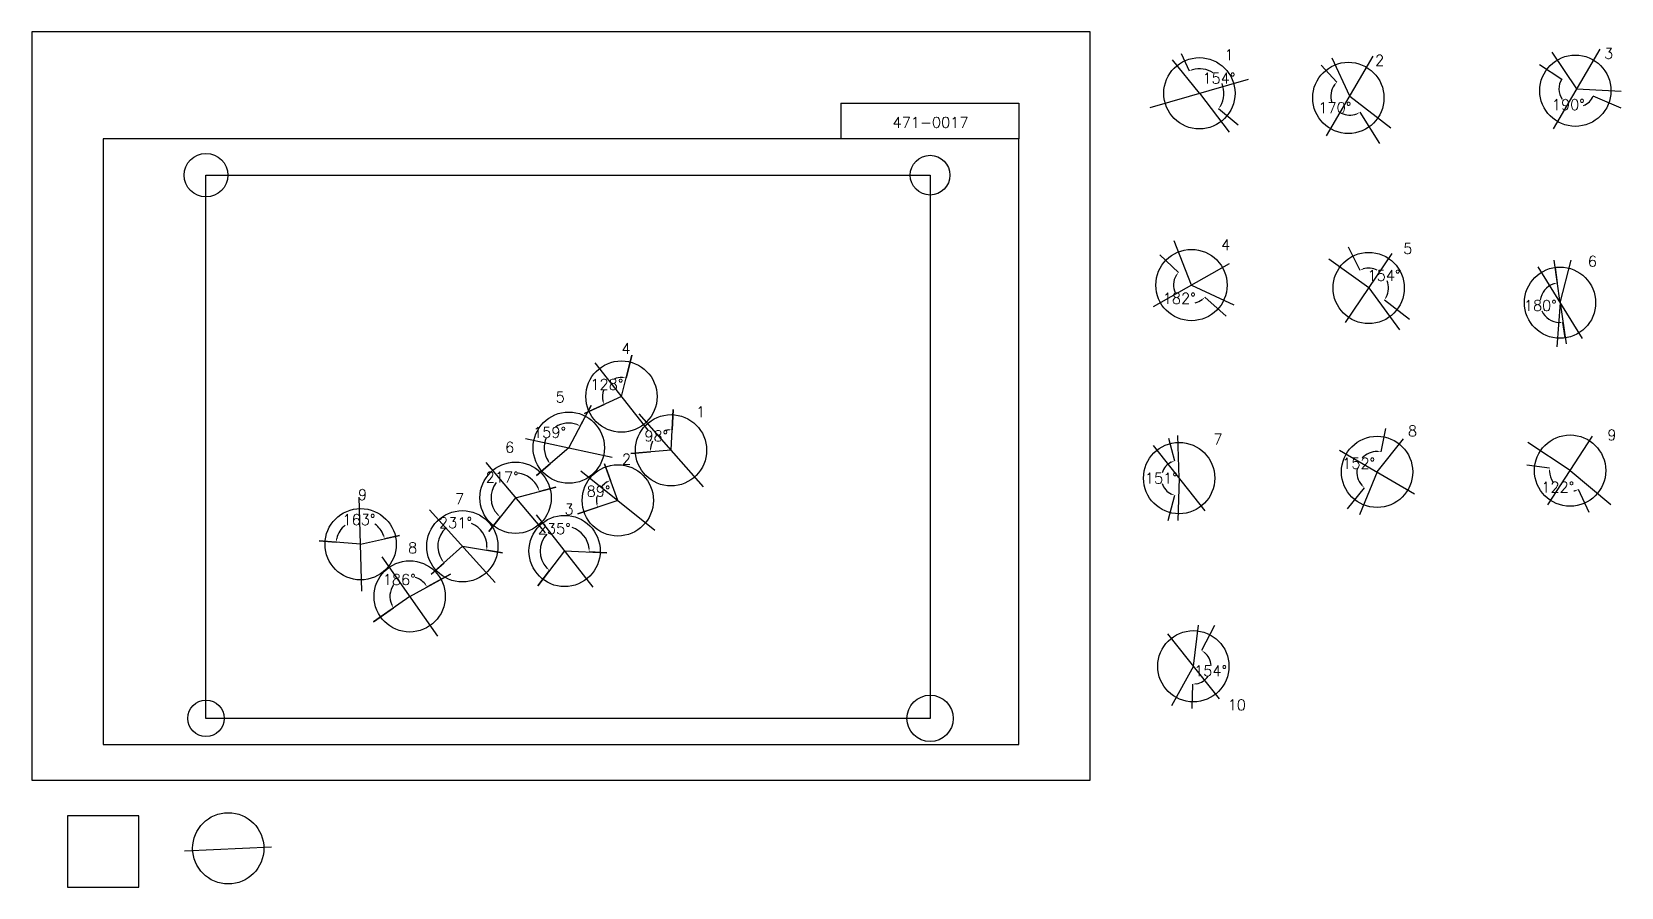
# Model space of a CAD drawing. Extents: x 0 to 2230150, y -150000 to 1050000.
import ezdxf

# ---------------------------------------------------------------- set-up
doc = ezdxf.new("R2010")
doc.units = 0
doc.header["$MEASUREMENT"] = 0
doc.layers.get('0').update_dxf_attribs({"linetype": 'CONTINUOUS'})
doc.layers.get('Defpoints').update_dxf_attribs({"linetype": 'CONTINUOUS'})
for name, color, linetype in [('_0-0_', 7, 'CONTINUOUS'), ('_0-1_V-nasSTD', 7, 'CONTINUOUS'), ('_0-2_番号', 7, 'CONTINUOUS'), ('ADD_LINE', 7, 'CONTINUOUS'), ('文字', 7, 'CONTINUOUS'), ('画像', 7, 'CONTINUOUS')]:
    doc.layers.add(name, color=color, linetype=linetype)
doc.layers.add('位置合わせ用', color=7, linetype='CONTINUOUS', plot=False)
doc.styles.get("Standard").update_dxf_attribs({"font": 'txt', "height": 15000, "bigfont": 'bigfont.shx'})
doc.dimstyles.get("Standard").update_dxf_attribs({"dimtxt": 0.18, "dimasz": 0.18, "dimexe": 0.18, "dimexo": 0.0625, "dimgap": 0.09, "dimtad": 0, "dimtih": 1, "dimtoh": 1, "dimdec": 4, "dimzin": 0, "dimdsep": 46, "dimtxsty": 'Standard', "dimcen": 0.09, "dimadec": 0, "dimazin": 0, "dimtfac": 1, "dimtdec": 4, "dimtofl": 0, "dimtmove": 0, "dimatfit": 3, "dimfxl": 1, "dimtolj": 1, "dimtzin": 0, "dimarcsym": 0})
picture_1 = doc.add_image_def('image1.jpg', size_in_pixel=(800, 600))

# ---------------------------------------------------------------- blocks, each defined once
blk = doc.blocks.new('-000-CCURVE_ORG002')
at = {"layer": '_0-0_', "color": 5, "linetype": 'Continuous'}
for p, q in [((30, -10), (10, -10)), ((10, -10), (10, -30)), ((30, -30), (30, -10)), ((10, -30), (30, -30))]:
    blk.add_line(p, q, dxfattribs=at)
blk = doc.blocks.new('-008-$$ATRU$$11$$背景色$$色$$0_0_0')
at = {"layer": '_0-2_番号'}
blk.add_blockref('-000-CCURVE_ORG002', (0, 0), dxfattribs=at)
blk = doc.blocks.new('*D27')
at = {"layer": 'ADD_LINE', "color": 0, "linetype": 'Continuous', "lineweight": -2}
for p, q in [((1612482, 1019756), (1623866, 995044)), ((1692790, 918934), (1664951, 941812))]:
    blk.add_line(p, q, dxfattribs=at)
for start, end in [(55.935441, 106.423298), (328.898292, 23.176446)]:
    blk.add_arc((1638300, 963714), 34496, start, end, dxfattribs=at)
at = {"layer": 'ADD_LINE', "color": 0}
for points in [[(1628254, 997582), (1628840, 996022), (1623866, 995045)], [(1667157, 946376), (1668518, 945414), (1664951, 941812)]]:
    blk.add_solid(points, dxfattribs=at)
at = {"layer": 'Defpoints', "color": 0}
for p in [(1612482, 1019756), (1638300, 963714), (1672046, 970868), (1692790, 918934)]:
    blk.add_point(p, dxfattribs=at)
at = {"layer": 'ADD_LINE', "color": 0, "linetype": 'Continuous', "insert": (1665608, 984790), "char_height": 15000, "attachment_point": 5}
blk.add_mtext('\\A1;154%%d', dxfattribs=at)
blk = doc.blocks.new('*D28')
at = {"color": 0, "linetype": 'Continuous', "lineweight": -2}
for p, q in [((1809179, 1003391), (1831324, 979396)), ((1891517, 893504), (1863720, 937271))]:
    blk.add_line(p, q, dxfattribs=at)
for start, end in [(143.458517, 199.177328), (242.968088, 291.666013)]:
    blk.add_arc((1849418, 959791), 26678, start, end, dxfattribs=at)
at = {"color": 0}
for points in [[(1828604, 975119), (1827364, 976233), (1831324, 979396)], [(1859646, 934256), (1858888, 935740), (1863721, 937271)]]:
    blk.add_solid(points, dxfattribs=at)
at = {"layer": 'Defpoints', "color": 0}
for p in [(1809179, 1003391), (1849418, 959791), (1823088, 955491), (1891518, 893504)]:
    blk.add_point(p, dxfattribs=at)
at = {"color": 0, "linetype": 'Continuous', "insert": (1828270, 943528), "char_height": 15000, "attachment_point": 5}
blk.add_mtext('\\A1;170%%d', dxfattribs=at)
blk = doc.blocks.new('*D31')
at = {"layer": 'ADD_LINE', "color": 0, "linetype": 'Continuous', "lineweight": -2}
for p, q in [((2115662, 1004203), (2146913, 983688)), ((2230150, 942907), (2190978, 959896))]:
    blk.add_line(p, q, dxfattribs=at)
for start, end in [(146.716384, 215.556167), (291.744567, 336.55299)]:
    blk.add_arc((2167922, 969896), 25131, start, end, dxfattribs=at)
at = {"layer": 'ADD_LINE', "color": 0}
for points in [[(2146913, 983688), (2146913, 983688), (2146913, 983688)], [(2190978, 959896), (2190978, 959896), (2190978, 959896)]]:
    blk.add_solid(points, dxfattribs=at)
at = {"layer": 'Defpoints', "color": 0}
for p in [(2115662, 1004204), (2167922, 969896), (2146156, 957332), (2230150, 942907)]:
    blk.add_point(p, dxfattribs=at)
at = {"layer": 'ADD_LINE', "color": 0, "linetype": 'Continuous', "insert": (2155982, 947782), "char_height": 15000, "attachment_point": 5}
blk.add_mtext('\\A1;190%%d', dxfattribs=at)
blk = doc.blocks.new('*D492')
at = {"color": 0, "linetype": 'Continuous', "lineweight": -2}
for p, q in [((1582560, 737261), (1608834, 712185)), ((1675657, 651191), (1646046, 677753))]:
    blk.add_line(p, q, dxfattribs=at)
for start, end in [(147.654398, 205.986177), (282.024317, 306.788949)]:
    blk.add_arc((1627174, 694681), 25352, start, end, dxfattribs=at)
at = {"color": 0}
for points in [[(1606412, 707733), (1605099, 708759), (1608834, 712185)], [(1642919, 673763), (1641794, 674993), (1646046, 677753)]]:
    blk.add_solid(points, dxfattribs=at)
at = {"layer": 'Defpoints', "color": 0}
for p in [(1582560, 737262), (1627174, 694681), (1602920, 687300), (1675658, 651190)]:
    blk.add_point(p, dxfattribs=at)
at = {"color": 0, "linetype": 'Continuous', "insert": (1609955, 676073), "char_height": 15000, "attachment_point": 5}
blk.add_mtext('\\A1;182%%d', dxfattribs=at)
blk = doc.blocks.new('*D493')
at = {"color": 0, "linetype": 'Continuous', "lineweight": -2}
for p, q in [((1847215, 748386), (1863522, 715452)), ((1933285, 646506), (1897834, 673710))]:
    blk.add_line(p, q, dxfattribs=at)
for start, end in [(64.877904, 105.999917), (332.840982, 21.383423)]:
    blk.add_arc((1875830, 690596), 27737, start, end, dxfattribs=at)
at = {"color": 0}
for points in [[(1867883, 718035), (1868485, 716481), (1863522, 715453)], [(1899804, 678380), (1901213, 677489), (1897835, 673710)]]:
    blk.add_solid(points, dxfattribs=at)
at = {"layer": 'Defpoints', "color": 0}
for p in [(1847214, 748386), (1887525, 715747), (1875830, 690596), (1933286, 646506)]:
    blk.add_point(p, dxfattribs=at)
at = {"color": 0, "linetype": 'Continuous', "insert": (1897257, 708209), "char_height": 15000, "attachment_point": 5}
blk.add_mtext('\\A1;154%%d', dxfattribs=at)
blk = doc.blocks.new('*D494')
at = {"color": 0, "linetype": 'Continuous', "lineweight": -2}
for p, q in [((2097719, 442479), (2129651, 438247)), ((2185031, 375777), (2170441, 407971))]:
    blk.add_line(p, q, dxfattribs=at)
for start, end in [(182.32444, 213.011449), (280.28229, 284.506363)]:
    blk.add_arc((2158450, 434431), 29051, start, end, dxfattribs=at)
at = {"color": 0}
for points in [[(2130255, 433215), (2128590, 433290), (2129651, 438247)], [(2166004, 405520), (2165449, 407092), (2170441, 407970)]]:
    blk.add_solid(points, dxfattribs=at)
at = {"layer": 'Defpoints', "color": 0}
for p in [(2097719, 442479), (2158450, 434431), (2134111, 418569), (2185032, 375776)]:
    blk.add_point(p, dxfattribs=at)
at = {"color": 0, "linetype": 'Continuous', "insert": (2141135, 411104), "char_height": 15000, "attachment_point": 5}
blk.add_mtext('\\A1;122%%d', dxfattribs=at)
blk = doc.blocks.new('*D495')
at = {"color": 0, "linetype": 'Continuous', "lineweight": -2}
for p, q in [((1899485, 493442), (1893065, 460614)), ((1845899, 380648), (1869761, 410403))]:
    blk.add_line(p, q, dxfattribs=at)
for start, end in [(88.997379, 136.834749), (170.916699, 221.208715)]:
    blk.add_arc((1887594, 432640), 28505, start, end, dxfattribs=at)
at = {"color": 0}
for points in [[(1888005, 460311), (1888181, 461969), (1893065, 460615)], [(1865573, 413259), (1866726, 414463), (1869761, 410403)]]:
    blk.add_solid(points, dxfattribs=at)
at = {"layer": 'Defpoints', "color": 0}
for p in [(1899486, 493442), (1869381, 454567), (1887594, 432640), (1845899, 380648)]:
    blk.add_point(p, dxfattribs=at)
at = {"color": 0, "linetype": 'Continuous', "insert": (1861739, 444640), "char_height": 15000, "attachment_point": 5}
blk.add_mtext('\\A1;152%%d', dxfattribs=at)
blk = doc.blocks.new('*D496')
at = {"color": 0, "linetype": 'Continuous', "lineweight": -2}
for p, q in [((1594921, 479957), (1603443, 448007)), ((1594453, 364310), (1603625, 399771))]:
    blk.add_line(p, q, dxfattribs=at)
for start, end in [(116.442259, 162.722612), (197.730428, 243.989803)]:
    blk.add_arc((1609870, 423913), 24936, start, end, dxfattribs=at)
at = {"color": 0}
for points in [[(1599060, 445461), (1598471, 447020), (1603443, 448007)], [(1598646, 400720), (1599223, 402284), (1603625, 399771)]]:
    blk.add_solid(points, dxfattribs=at)
at = {"layer": 'Defpoints', "color": 0}
for p in [(1594921, 479958), (1587247, 434403), (1609870, 423913), (1594453, 364310)]:
    blk.add_point(p, dxfattribs=at)
at = {"color": 0, "linetype": 'Continuous', "insert": (1584933, 423819), "char_height": 15000, "attachment_point": 5}
blk.add_mtext('\\A1;151%%d', dxfattribs=at)
blk = doc.blocks.new('*D497')
at = {"color": 0, "linetype": 'Continuous', "lineweight": -2}
for p, q in [((2137280, 719501), (2140368, 697666)), ((2151611, 620534), (2148379, 642348))]:
    blk.add_line(p, q, dxfattribs=at)
for start, end in [(108.314688, 172.816777), (204.310121, 268.164898)]:
    blk.add_arc((2144282, 669994), 27948, start, end, dxfattribs=at)
at = {"color": 0}
for points in [[(2135690, 695715), (2135310, 697337), (2140368, 697666)], [(2143435, 641228), (2143339, 642892), (2148379, 642348)]]:
    blk.add_solid(points, dxfattribs=at)
at = {"layer": 'Defpoints', "color": 0}
for p in [(2137280, 719501), (2144282, 669994), (2122350, 652671), (2151611, 620534)]:
    blk.add_point(p, dxfattribs=at)
at = {"color": 0, "linetype": 'Continuous', "insert": (2116623, 665988), "char_height": 15000, "attachment_point": 5}
blk.add_mtext('\\A1;180%%d', dxfattribs=at)
blk = doc.blocks.new('*D662')
at = {"color": 0, "linetype": 'Continuous', "lineweight": -2}
for p, q in [((1659684, 217062), (1641346, 182000)), ((1628066, 100544), (1629066, 134978))]:
    blk.add_line(p, q, dxfattribs=at)
for start, end in [(2.755917, 50.881259), (279.845571, 326.395586)]:
    blk.add_arc((1629789, 159904), 24936, start, end, dxfattribs=at)
at = {"color": 0}
for points in [[(1645980, 179947), (1645064, 178555), (1641346, 182001)], [(1633993, 136166), (1634112, 134504), (1629066, 134978)]]:
    blk.add_solid(points, dxfattribs=at)
at = {"layer": 'Defpoints', "color": 0}
for p in [(1659684, 217062), (1629789, 159904), (1648804, 143771), (1628066, 100544)]:
    blk.add_point(p, dxfattribs=at)
at = {"color": 0, "linetype": 'Continuous', "insert": (1653916, 153603), "char_height": 15000, "attachment_point": 5}
blk.add_mtext('\\A1;154%%d', dxfattribs=at)
blk = doc.blocks.new('*D665')
at = {"layer": 'ADD_LINE', "color": 0, "linetype": 'Continuous', "lineweight": -2}
for p, q in [((899928, 520182), (898423, 491708)), ((840439, 458352), (868152, 460588))]:
    blk.add_line(p, q, dxfattribs=at)
for start, end in [(96.918944, 106.804512), (154.074701, 174.667831)]:
    blk.add_arc((896900, 462907), 28841, start, end, dxfattribs=at)
at = {"layer": 'ADD_LINE', "color": 0}
for points in [[(893454, 490706), (893397, 492371), (898423, 491708)], [(867350, 465593), (869017, 465582), (868152, 460588)]]:
    blk.add_solid(points, dxfattribs=at)
at = {"layer": 'Defpoints', "color": 0}
for p in [(899928, 520182), (871419, 476418), (840439, 458352), (896900, 462907)]:
    blk.add_point(p, dxfattribs=at)
at = {"layer": 'ADD_LINE', "color": 0, "linetype": 'Continuous', "insert": (876226, 483017), "char_height": 15000, "attachment_point": 5}
blk.add_mtext('\\A1;98%%d', dxfattribs=at)
blk = doc.blocks.new('*D668')
at = {"layer": 'ADD_LINE', "color": 0, "linetype": 'Continuous', "lineweight": -2}
for p, q in [((803435, 443830), (811920, 420742)), ((765961, 373568), (793897, 383037))]:
    blk.add_line(p, q, dxfattribs=at)
for start, end in [(119.761096, 137.013474), (169.588358, 189.142195)]:
    blk.add_arc((822246, 392645), 29934, start, end, dxfattribs=at)
at = {"layer": 'ADD_LINE', "color": 0}
for points in [[(807739, 417876), (807036, 419387), (811920, 420742)], [(791884, 387689), (793501, 388090), (793896, 383036)]]:
    blk.add_solid(points, dxfattribs=at)
at = {"layer": 'Defpoints', "color": 0}
for p in [(803434, 443830), (799418, 412009), (822246, 392645), (765961, 373568)]:
    blk.add_point(p, dxfattribs=at)
at = {"layer": 'ADD_LINE', "color": 0, "linetype": 'Continuous', "insert": (795239, 405555), "char_height": 15000, "attachment_point": 5}
blk.add_mtext('\\A1;89%%d', dxfattribs=at)
blk = doc.blocks.new('*D671')
at = {"layer": 'ADD_LINE', "color": 0, "linetype": 'Continuous', "lineweight": -2}
for p, q in [((806713, 319232), (782059, 320241)), ((709949, 272859), (726521, 294339))]:
    blk.add_line(p, q, dxfattribs=at)
for start, end in [(136.460007, 224.037809), (5.969128, 72.418685)]:
    blk.add_arc((747592, 321651), 34496, start, end, dxfattribs=at)
at = {"layer": 'ADD_LINE', "color": 0}
for points in [[(781068, 325212), (782734, 325265), (782059, 320241)], [(722238, 297051), (723350, 298293), (726521, 294339)]]:
    blk.add_solid(points, dxfattribs=at)
at = {"layer": 'Defpoints', "color": 0}
for p in [(716556, 336708), (747592, 321651), (806714, 319232), (709949, 272859)]:
    blk.add_point(p, dxfattribs=at)
at = {"layer": 'ADD_LINE', "color": 0, "linetype": 'Continuous', "insert": (733012, 352914), "char_height": 15000, "attachment_point": 5}
blk.add_mtext('\\A1;235%%d', dxfattribs=at)
blk = doc.blocks.new('*D674')
at = {"layer": 'ADD_LINE', "color": 0, "linetype": 'Continuous', "lineweight": -2}
for p, q in [((841781, 596373), (833799, 564204)), ((775454, 514682), (803068, 527240))]:
    blk.add_line(p, q, dxfattribs=at)
for start, end in [(86.810345, 113.039288), (158.999903, 193.709906)]:
    blk.add_arc((827369, 538293), 26697, start, end, dxfattribs=at)
at = {"layer": 'ADD_LINE', "color": 0}
for points in [[(828731, 564125), (828979, 565773), (833799, 564204)], [(800645, 531693), (802220, 532238), (803068, 527240)]]:
    blk.add_solid(points, dxfattribs=at)
at = {"layer": 'Defpoints', "color": 0}
for p in [(841782, 596373), (814483, 561674), (827369, 538293), (775454, 514682)]:
    blk.add_point(p, dxfattribs=at)
at = {"layer": 'ADD_LINE', "color": 0, "linetype": 'Continuous', "insert": (806840, 555360), "char_height": 15000, "attachment_point": 5}
blk.add_mtext('\\A1;128%%d', dxfattribs=at)
blk = doc.blocks.new('*D677')
at = {"layer": 'ADD_LINE', "color": 0, "linetype": 'Continuous', "lineweight": -2}
for p, q in [((784822, 525923), (769568, 497064)), ((708377, 427369), (727419, 443930))]:
    blk.add_line(p, q, dxfattribs=at)
for start, end in [(70.451795, 122.977203), (156.168751, 212.701707)]:
    blk.add_arc((753448, 466567), 34496, start, end, dxfattribs=at)
at = {"layer": 'ADD_LINE', "color": 0}
for points in [[(764655, 498311), (765325, 499837), (769568, 497064)], [(723753, 447430), (725087, 448430), (727419, 443930)]]:
    blk.add_solid(points, dxfattribs=at)
at = {"layer": 'Defpoints', "color": 0}
for p in [(784822, 525923), (738816, 497806), (753448, 466567), (708377, 427368)]:
    blk.add_point(p, dxfattribs=at)
at = {"layer": 'ADD_LINE', "color": 0, "linetype": 'Continuous', "insert": (726422, 488005), "char_height": 15000, "attachment_point": 5}
blk.add_mtext('\\A1;159%%d', dxfattribs=at)
blk = doc.blocks.new('*D680')
at = {"layer": 'ADD_LINE', "color": 0, "linetype": 'Continuous', "lineweight": -2}
for p, q in [((735170, 411068), (712164, 405043)), ((641151, 348768), (657379, 369262))]:
    blk.add_line(p, q, dxfattribs=at)
for start, end in [(22.986297, 83.947963), (141.696731, 223.312981)]:
    blk.add_arc((678794, 396305), 34496, start, end, dxfattribs=at)
at = {"layer": 'ADD_LINE', "color": 0}
for points in [[(709762, 409507), (711339, 410045), (712164, 405043)], [(653131, 372027), (654257, 373256), (657379, 369262)]]:
    blk.add_solid(points, dxfattribs=at)
at = {"layer": 'Defpoints', "color": 0}
for p in [(680604, 430753), (735170, 411068), (678794, 396305), (641151, 348768)]:
    blk.add_point(p, dxfattribs=at)
at = {"layer": 'ADD_LINE', "color": 0, "linetype": 'Continuous', "insert": (659931, 425186), "char_height": 15000, "attachment_point": 5}
blk.add_mtext('\\A1;217%%d', dxfattribs=at)
blk = doc.blocks.new('*D683')
at = {"layer": 'ADD_LINE', "color": 0, "linetype": 'Continuous', "lineweight": -2}
for p, q in [((660539, 318968), (638179, 322643)), ((560415, 289107), (578436, 305234))]:
    blk.add_line(p, q, dxfattribs=at)
for start, end in [(358.977654, 68.130577), (132.042647, 213.514899)]:
    blk.add_arc((604140, 328238), 34496, start, end, dxfattribs=at)
at = {"layer": 'ADD_LINE', "color": 0}
for points in [[(637800, 327698), (639460, 327548), (638179, 322643)], [(574720, 308682), (576039, 309701), (578435, 305234)]]:
    blk.add_solid(points, dxfattribs=at)
at = {"layer": 'Defpoints', "color": 0}
for p in [(575962, 348136), (604140, 328238), (660539, 318968), (560415, 289106)]:
    blk.add_point(p, dxfattribs=at)
at = {"layer": 'ADD_LINE', "color": 0, "linetype": 'Continuous', "insert": (594490, 361357), "char_height": 15000, "attachment_point": 5}
blk.add_mtext('\\A1;231%%d', dxfattribs=at)
blk = doc.blocks.new('*D686')
at = {"layer": 'ADD_LINE', "color": 0, "linetype": 'Continuous', "lineweight": -2}
for p, q in [((587349, 289317), (554570, 271335)), ((479426, 222240), (507503, 241994))]:
    blk.add_line(p, q, dxfattribs=at)
for start, end in [(144.649359, 204.800396), (39.077149, 73.674953)]:
    blk.add_arc((530219, 257976), 27774, start, end, dxfattribs=at)
at = {"layer": 'ADD_LINE', "color": 0}
for points in [[(551088, 275019), (552472, 275949), (554570, 271335)], [(504284, 245909), (505728, 246742), (507503, 241994)]]:
    blk.add_solid(points, dxfattribs=at)
at = {"layer": 'Defpoints', "color": 0}
for p in [(505471, 270584), (587349, 289317), (530219, 257976), (479426, 222240)]:
    blk.add_point(p, dxfattribs=at)
at = {"layer": 'ADD_LINE', "color": 0, "linetype": 'Continuous', "insert": (515526, 281546), "char_height": 15000, "attachment_point": 5}
blk.add_mtext('\\A1;186%%d', dxfattribs=at)
blk = doc.blocks.new('*D689')
at = {"layer": 'ADD_LINE', "color": 0, "linetype": 'Continuous', "lineweight": -2}
for p, q in [((403176, 336008), (427043, 334024)), ((515970, 343502), (495066, 338775))]:
    blk.add_line(p, q, dxfattribs=at)
for start, end in [(128.725863, 166.935646), (21.055289, 54.367673)]:
    blk.add_arc((461420, 331166), 34496, start, end, dxfattribs=at)
at = {"layer": 'ADD_LINE', "color": 0}
for points in [[(426994, 339093), (428641, 338834), (427043, 334024)], [(492815, 343317), (494410, 343801), (495066, 338775)]]:
    blk.add_solid(points, dxfattribs=at)
at = {"layer": 'Defpoints', "color": 0}
for p in [(474948, 362898), (403176, 336008), (515970, 343502), (461420, 331166)]:
    blk.add_point(p, dxfattribs=at)
at = {"layer": 'ADD_LINE', "color": 0, "linetype": 'Continuous', "insert": (459017, 365578), "char_height": 15000, "attachment_point": 5}
blk.add_mtext('\\A1;163%%d', dxfattribs=at)

msp = doc.modelspace()

# ---------------------------------------------------------------- linework, layer by layer
at = {"layer": '_0-1_V-nasSTD', "color": 7, "linetype": 'Continuous'}
for p, q in [((1485000, 1050000), (0, 1050000)), ((0, 1050000), (0, 0)), ((1485000, 1050000), (0, 1050000)), ((0, 1050000), (0, 0)), ((1485000, 0), (1485000, 1050000)), ((1485000, 0), (1485000, 1050000)), ((1135000, 950000), (1135000, 900000)), ((1135000, 950000), (1385000, 950000)), ((1385000, 950000), (1385000, 900000)), ((1385000, 900000), (100000, 900000)), ((100000, 900000), (100000, 50000)), ((1385000, 50000), (1385000, 900000)), ((100000, 50000), (1385000, 50000)), ((0, 0), (1485000, 0)), ((0, 0), (1485000, 0))]:
    msp.add_line(p, q, dxfattribs=at)
at = {"layer": 'ADD_LINE', "color": 5, "linetype": 'Continuous'}
for p, q in [((1638300.12759, 963713.94411), (1600657, 1010465.5)), ((1849417.68706, 959791.40858), (1824731.61592, 1013095)), ((2167921.53926, 969895.92252), (2133337.061, 1021586.01265)), ((1638300.12759, 963713.94411), (1680185.5, 909330)), ((1849417.68706, 959791.40858), (1907070.5, 915461)), ((2167921.53926, 969895.92252), (2230150.4375, 966693.63309)), ((1627173.85936, 694681.42053), (1603053, 756584)), ((1875829.60478, 690595.69901), (1819695, 730821)), ((2144282.17651, 669993.66595), (2135874.84661, 729434.5)), ((2144282.17651, 669993.66595), (2159881.11393, 729434.5)), ((1627173.85936, 694681.42053), (1686782, 666999.5)), ((1875829.60478, 690595.69901), (1919233, 631868.5)), ((2144282.17651, 669993.66595), (2139973.5, 607862)), ((2144282.17651, 669993.66595), (2152852.5, 612158.5)), ((827369.25, 538292.94411), (841781.5, 596373)), ((827369.25, 538292.94411), (775454, 514681.5)), ((753447.75, 466566.94411), (784822.5, 525923)), ((896899.75, 462907.44411), (899928, 520182)), ((1609869.59541, 423912.59025), (1607859.5021, 483624.43754)), ((1887594.19761, 432639.77192), (1924592.5, 479202.5)), ((2158449.59821, 434430.75199), (2099218, 473956.5)), ((753447.75, 466566.94411), (708377, 427368.5)), ((896899.75, 462907.44411), (840439, 458351.5)), ((822246.25, 392645.44411), (803434.5, 443830.5)), ((1609869.59541, 423912.59025), (1608159.50179, 364310.06247)), ((1887594.19761, 432639.77192), (1862762, 372404)), ((2158449.59821, 434430.75199), (2215384.5, 387018.5)), ((678793.75, 396304.94411), (735170.5, 411068)), ((678793.75, 396304.94411), (641150.62241, 348768.44566)), ((822246.25, 392645.44411), (765961, 373568)), ((461420.25, 331165.94411), (403176, 336008)), ((461420.25, 331165.94411), (515970, 343502.5)), ((604140.25, 328238.44411), (560415, 289106.5)), ((604140.25, 328238.44411), (660539, 318968)), ((747592.25, 321650.94411), (709949.12241, 272858.68884)), ((747592.25, 321650.94411), (806713.5, 319232)), ((530218.75, 257975.94411), (587349, 289317)), ((530218.75, 257975.94411), (479426, 222240)), ((1629789, 159904), (1636845.5, 217647.28885)), ((1629789, 159904), (1599375.79815, 104642.5))]:
    msp.add_line(p, q, dxfattribs=at)
at = {"layer": 'ADD_LINE', "color": 1, "linetype": 'Continuous'}
for p, q in [((1816519.43706, 903878.65858), (1882315.93706, 1015704.15858)), ((2135023.28926, 913983.17252), (2200819.78926, 1025808.67252)), ((1569397.37759, 943664.44411), (1707202.87759, 983763.44411)), ((1843082.10478, 642335.94901), (1908577.10478, 738855.44901)), ((1573690.48436, 664418.92053), (1680657.23436, 724943.92053)), ((2113351.05151, 720119.29095), (2175213.30151, 619868.04095)), ((790149.60291, 585556.78312), (864588.89709, 491029.10511)), ((851663.1569, 514196.18014), (942136.3431, 411618.70808)), ((692553.75, 479682.69411), (814341.75, 453451.19411)), ((1573599.84541, 469670.84025), (1646139.34541, 378154.34025)), ((2126994.59821, 386171.00199), (2189904.59821, 482690.50199)), ((1835025.69761, 463233.02192), (1940162.69761, 402046.52192)), ((637029.62629, 445679.72847), (720557.87371, 346930.15975)), ((770250.9681, 434214.43014), (874241.5319, 351076.45808)), ((463294, 265400.44411), (459546.5, 396931.44411)), ((557884.25, 379178.44411), (650396.25, 277298.44411)), ((707828, 372218.69411), (787356.5, 271083.19411)), ((491281.75, 313600.19411), (569155.75, 202351.69411)), ((1593519.25, 205662.25), (1666058.75, 114145.75)), ((214262.32302, -98799.56876), (336470.78129, -93322.43898))]:
    msp.add_line(p, q, dxfattribs=at)
at = {"layer": 'ADD_LINE', "color": 5, "linetype": 'ByBlock'}
for centre in [(1638300.12759, 963713.94411), (1847299.84098, 957259.81804), (2165803.69318, 967364.33199), (1627173.85936, 694681.42053), (1875829.60478, 690595.69901), (2144282.17651, 669993.66595), (827369.25, 538292.94411), (753447.75, 466566.94411), (896899.75, 462907.44411), (1609869.59541, 423912.59025), (1887594.19761, 432639.77192), (2158449.59821, 434430.75199), (678793.75, 396304.94411), (822246.25, 392645.44411), (461420.25, 331165.94411), (604140.25, 328238.44411), (747592.25, 321650.94411), (530218.75, 257975.94411), (1629789, 159904), (275704.61091, -95468.83904)]:
    msp.add_circle(centre, 50000, dxfattribs=at)
at = {"layer": '位置合わせ用', "color": 5, "linetype": 'Continuous'}
for centre, radius in [((244424.4, 848880.595), 30579.2687), ((1260424.4, 848880.595), 27848.33235), ((244424.4, 86880.595), 25672.78835), ((1260424.4, 86880.595), 32483.49996)]:
    msp.add_circle(centre, radius, dxfattribs=at)

# ---------------------------------------------------------------- block references
at = {"layer": '_0-0_', "xscale": 5000, "yscale": 5000, "zscale": 5000}
msp.add_blockref('-008-$$ATRU$$11$$背景色$$色$$0_0_0', (0, 0), dxfattribs=at)

# ---------------------------------------------------------------- texts
at = {"layer": '文字', "color": 5, "linetype": 'Continuous'}
for s, p in [('3', (2206162.5, 1012123.5)), ('1', (1673664.84659, 1010338.61449)), ('2', (1884735.5, 1002469.5)), ('4', (1668695.5, 743754)), ('5', (1924216.5, 738393)), ('6', (2183311.5, 720524.5)), ('4', (827265, 598085.5)), ('5', (735046, 530019)), ('1', (932264.469, 509532.11449)), ('8', (1930840.69761, 482615.93968)), ('9', (2210625.69761, 476897.98348)), ('6', (664051.5, 459756.5)), ('7', (1657991.59541, 471180.02727)), ('2', (827997, 442857.94411)), ('9', (457656.5, 393154)), ('7', (593789.5, 387298.5)), ('3', (747487.85847, 372595.94411)), ('8', (527918.5, 318500)), ('10', (1677911, 98195.5))]:
    msp.add_text(s, height=15000, dxfattribs=at).set_placement(p)
at = {"layer": '文字', "linetype": 'Continuous'}
msp.add_text('471-0017', height=15000, dxfattribs=at).set_placement((1207698.06436, 915464.91089))

# ---------------------------------------------------------------- dimensions: what is measured, and where the dimension line sits
at = {"color": 5, "linetype": 'Continuous'}
for base, center, p1, p2, picture, middle in [((1823088.23526, 955490.96023), (1849417.68706, 959791.40858), (1809178.77504, 1003391.05715), (1891517.5, 893504), '*D28', (1828269.9978, 943527.67201)), ((1602919.66927, 687300.1765), (1627173.85936, 694681.42053), (1582560, 737261.5), (1675657.5, 651190.5), '*D492', (1609955.37168, 676073.03042)), ((1887525.02456, 715746.55986), (1875829.60478, 690595.69901), (1847214.5, 748386.5), (1933285.5, 646506), '*D493', (1897256.73514, 708208.95339)), ((2122350.14113, 652670.99813), (2144282.17651, 669993.66595), (2137279.85621, 719500.91301), (2151611.40936, 620533.75951), '*D497', (2116622.71578, 665988.26601)), ((1869381.14317, 454567.03326), (1887594.19761, 432639.77192), (1899485.5, 493442.5), (1845899, 380648), '*D495', (1861738.50652, 444639.91276)), ((1587247.09662, 434402.94997), (1609869.59541, 423912.59025), (1594921, 479957.5), (1594452.55209, 364310), '*D496', (1584933.35154, 423818.56891)), ((2134111.47282, 418568.6119), (2158449.59821, 434430.75199), (2097719, 442479), (2185031.5, 375776.5), '*D494', (2141135.0292, 411103.5675)), ((1648803.90553, 143771.4718), (1629789, 159904), (1659684.47103, 217061.94462), (1628066.5, 100544), '*D662', (1653916.18486, 153602.8851))]:
    dim = msp.add_angular_dim_3p(base=base, center=center, p1=p1, p2=p2, dimstyle='Standard', override={"dimasz": 5000, "dimtmove": 2}, dxfattribs=at)
    dim.commit()
    dim.dimension.update_dxf_attribs({"geometry": picture, "text_midpoint": middle})
at = {"layer": 'ADD_LINE', "color": 5, "linetype": 'Continuous'}
for base, center, p1, p2, override, picture, middle in [((1672045.78438, 970867.8893), (1638300.12759, 963713.94411), (1612481.5, 1019756.5), (1692790, 918933.5), {"dimasz": 5000, "dimtmove": 2}, '*D27', (1665608.30751, 984790.2719)), ((2146156.07889, 957332.10205), (2167921.53926, 969895.92252), (2115661.5, 1004203.5), (2230150.5, 942906.93528), {"dimtmove": 2}, '*D31', (2155981.84538, 947781.93238)), ((814482.81164, 561673.9326), (827369.25, 538292.94411), (775454, 514681.5), (841781.5, 596373), {"dimasz": 5000, "dimtmove": 2}, '*D674', (806840.44707, 555360.4327)), ((738815.95678, 497805.68466), (753447.75, 466566.94411), (708377, 427368.5), (784822.5, 525923), {"dimasz": 5000, "dimtmove": 2}, '*D677', (726422.44938, 488004.79406)), ((871418.84582, 476417.85452), (896899.75, 462907.44411), (899928, 520182), (840439, 458351.5), {"dimasz": 5000, "dimtmove": 2}, '*D665', (876225.59733, 483016.82199)), ((680604.42256, 430753.01734), (678793.75, 396304.94411), (641150.62241, 348768.44566), (735170.5, 411068), {"dimasz": 5000, "dimtmove": 2}, '*D680', (659930.59154, 425186.24493)), ((799418.41391, 412008.76252), (822246.25, 392645.44411), (765961, 373568), (803434.5, 443830.5), {"dimasz": 5000, "dimtmove": 2}, '*D668', (795239.08961, 405555.18804)), ((474947.861, 362898.45149), (461420.25, 331165.94411), (403176, 336008), (515970, 343502.5), {"dimasz": 5000, "dimtmove": 2}, '*D689', (459016.67896, 365577.73178)), ((575961.63658, 348136.03266), (604140.25, 328238.44411), (560415, 289106.5), (660539, 318968), {"dimasz": 5000, "dimtmove": 2}, '*D683', (594489.52476, 361356.59301)), ((716556.46096, 336708.43669), (747592.25, 321650.94411), (709949.12241, 272858.68884), (806713.5, 319232), {"dimasz": 5000, "dimtmove": 2}, '*D671', (733011.87545, 352913.71689)), ((505471.02618, 270584.38223), (530218.75, 257975.94411), (479426, 222240), (587349, 289317), {"dimasz": 5000, "dimtmove": 2}, '*D686', (515525.68907, 281545.76606))]:
    dim = msp.add_angular_dim_3p(base=base, center=center, p1=p1, p2=p2, dimstyle='Standard', override=override, dxfattribs=at)
    dim.commit()
    dim.dimension.update_dxf_attribs({"geometry": picture, "text_midpoint": middle})

# ---------------------------------------------------------------- pictures from other files: only their frames are drawn
at = {"layer": '画像', "color": 5, "linetype": 'Continuous'}
image = msp.add_image(picture_1, insert=(244424.4, 86880.595), size_in_units=(1016000, 762000), dxfattribs=at)
image.dxf.flags = 7

doc.saveas('drawing.dxf')
